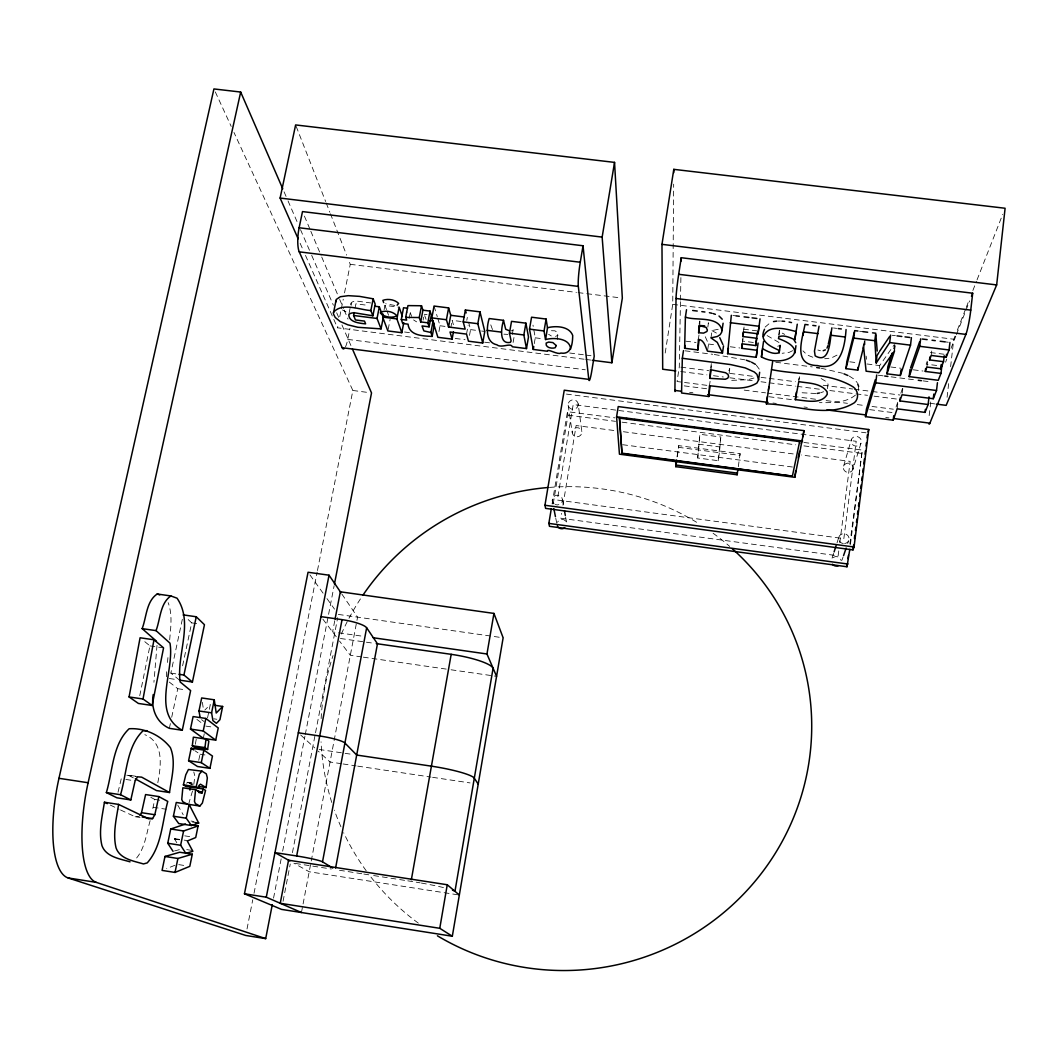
<?xml version="1.0" encoding="UTF-8"?>
<svg xmlns="http://www.w3.org/2000/svg" width="1058" height="1058" viewBox="0 0 1058 1058"><rect width="100%" height="100%" fill="white"/><g stroke="black" fill="none" stroke-linecap="round" stroke-linejoin="round"><path stroke-width="0.75" stroke-dasharray="5 3.75" d="M665.204 353.015L672.729 304.347L673.668 184.171M166.384 676.75L166.648 671.38M680.453 301.742L679.289 366.954L677.067 381.528L708.199 385.509M680.492 300.102L680.929 275.649M678.681 447.362L678.72 445.643L740.111 453.697L739.912 455.39L678.681 447.362L677.226 457.016M157.02 645.327L153.926 682.291M699.735 325.494L699.933 321.116M697.711 457.995L699.867 434.269L720.802 436.994L719.612 450.999L718.197 460.693L697.711 457.995L699.867 434.269M710.963 337.886L712.034 330.559L718.514 329.197M711.016 370.829L711.479 363.529M858.316 390.428L858.633 386.395M718.197 460.693L720.802 436.994M512.323 334.487L513.17 329.25M167.455 662.467L167.931 657.626M169.677 639.852C170.669 627.473 172.705 614.539 168.143 602.637M743.007 338.097L742.703 341.112L756.549 342.858M557.328 339.539L557.711 332.556L554.895 330.823L549.128 330.638M947.082 397.292L948.761 382.784M950.613 366.65L953.774 339.234L954.964 336.193M926.901 367.06L927.601 361.188M931.199 355.448L931.714 350.991M930.762 401.947L929.374 413.81A16.201 1.481 -81.2 0 0 928.871 419.074M897.144 408.824L898.07 401.273L896.086 407.013M902.223 393.206L902.791 388.59M894.169 350.82L894.909 344.882M894.565 350.872L895.293 344.934M879.317 368.462L879.687 365.579L894.301 344.617M849.839 544.077L862.31 450.06L803.339 442.389M850.42 544.486L862.31 450.06M863.804 345.516L864.373 341.073M864.002 347.05L864.756 341.126M838.756 550.927L838.134 555.82L560.806 518.248L561.613 513.368M839.801 542.794L850.169 461.381L801.237 454.98M798.79 381.621L799.623 375.497L798.671 380.047M778.754 334.738L779.376 330.321L780.249 332.106L784.705 334.381M778.833 336.801L779.653 330.916M779.23 350.462L780.235 343.215L766.495 335.214M779.601 349.814L780.235 343.215M779.839 350.383L780.645 344.604M738.299 466.697L740.111 453.697M729.081 373.395L729.742 368.845L729.081 366.835M743.351 331.961L744.197 326.076L743.933 329.236L757.647 330.956M742.121 343.837L742.954 338.044M707.709 349.735L708.556 344.035L704.588 335.201M710.672 368.158L711.346 363.595M709.442 385.76L710.103 381.29M699.166 324.065L699.616 321.129M698.359 339.314L699.007 334.976M707.815 327.134L708.463 322.756L706.651 325.269M677.014 456.924L678.72 445.643M193.839 784.256L194.857 776.043L193.786 771.943M562.962 505.235L576.121 425.541L615.267 430.659M157.814 782.708C160.961 766.045 164.321 742.875 144.814 734.649M552.091 503.978L567.472 411.694L614.976 417.87M553.228 503.753L568.001 415.146L567.472 411.694M534.264 343.638L535.255 337.819L532.994 325.137M139.749 695.728L149.919 645.896L142.539 639.812M513.117 342.435L514.135 336.629M466.79 320.323L467.319 317.387M466.525 334.103L468.125 325.348M469.501 335.412L470.559 329.62L468.654 322.425M195.333 744.224L196.246 739.225M450.827 327.636L451.634 323.259M438.951 331.538L440.035 325.758L437.734 318.193M301.451 912.525L356.665 621.919M356.956 620.398L357.578 617.158L340.332 591.806M423.121 320.098L423.676 317.188M409.168 318.339L410.279 312.507L406.272 312.004M388.167 329.501L390.111 319.437M334.764 620.715L332.596 631.957L361.836 636.123M283.068 901.297L290.249 864.016M292.431 852.669L315.218 734.358M315.535 732.744L337.7 617.66M150.818 797.348L154.759 799.438L152.154 811.724M384.094 309.782L384.94 305.405L399.131 307.19M273.546 898.136L281.388 857.654M282.645 851.174L304.942 736.209M305.259 734.596L334.156 585.616M247.017 928.964L252.756 899.763M254.026 893.283L317.149 572.14M317.466 570.526L352.856 390.481L233.977 132.448M118.033 792.23L121.247 778.754M345.463 346.865A15.738 3.571 -83.9 0 0 347.738 339.393L349.947 328.311M355.038 308.209L355.898 303.831L368.396 305.405M584.109 359.217L337.528 327.808L338.481 323.047M339.75 316.699L341.02 310.351M341.337 308.764L343.255 299.242M344.524 292.881L350.251 264.315L349.047 261.247M349.074 313.313L351.111 303.13A11.691 4.351 12.6 0 1 356.639 301.067L370.67 302.932M351.111 303.13L351.19 305.339M198.745 760.345L200.015 754.195L194.989 750.77M203.308 738.312L204.26 733.736M207.54 717.893L210.291 704.628L204.816 710.09M176.805 842.684L174.544 839.047L177.889 837.473M169.359 728.34L170.364 723.593M171.713 717.245L177.757 688.705L168.883 681.749M182.598 665.813L191.696 622.871L186.433 617.885M179.569 680.135L170.854 673.126L183.272 614.896M862.548 348.756L864.214 341.126M150.13 820.664C146.335 833.902 144.893 849.362 135.107 859.731M192.516 790.961L188.972 802.916M843.636 466.009L851.386 439.454M852.854 469.567A4.946 4.655 9 0 0 847.484 463.166A4.946 4.655 9 0 0 844.39 470.638A4.946 4.655 9 0 0 852.854 469.567L861.014 443.143A5.171 4.84 8.6 0 0 855.406 436.491A5.171 4.84 8.6 0 0 852.179 444.267A5.171 4.84 8.6 0 0 861.014 443.143M833.611 553.4L831.654 559.47A5.012 4.774 12.2 0 1 841.269 560.687M837.037 542.794L838.981 536.723M842.009 560.118L843.041 557.103M847.696 543.548L848.728 540.532M900.821 393.285L902.434 388.603M893.521 348.809L894.923 344.882M927.231 361.201L926.16 364.15L941.832 366.108M957.358 330.096L965.703 308.777M966.311 307.256L969.287 299.639M972.871 290.5L976.455 281.362M977.05 279.841L1002.706 214.351M945.574 362.193L946.778 359.125M950.997 348.399L955.81 336.127M956.419 334.593L969.67 300.869M827.369 388.696L828.097 384.213L826.51 381.779L820.651 378.235M728.817 370.644L729.742 368.845M186.631 783.237L187.874 782.298L194.183 783.251M765.106 327.107L770.568 322.465M558.082 335.148L555.569 336.457M513.09 330.109L511.226 330.916M855.446 395.11C845.474 403.204 831.562 402.728 819.408 402.648M837.01 355.131L831.244 358.014L824.711 358.755M780.196 345.477L777.643 346.257M792.627 350.674L789.44 352.261L782.179 353.293M174.901 865.272L166.675 868.605M820.638 392.743L823.574 391.711M753.97 378.023L747.821 379.716L730.046 380.417M174.517 850.963L180.296 849.389M815.85 393.523L799.464 392.611M120.546 809.978L135.107 816.71L139.259 816.564M778.066 321.077L780.54 321.024M507.946 334.407L503.886 334.169M394.819 305.471L385.681 303.725M350.251 264.315L576.438 292.392M578.078 292.603L620.689 297.893M672.729 304.347L953.774 339.234M732.916 315.482L736.104 315.879M833.506 327.98L836.64 328.377M859.559 331.22L862.799 331.63M892.211 335.28L895.412 335.677M945.045 341.853L948.299 342.25M930.418 352.539L944.384 354.285M685.703 341.165L696.019 342.461M708.556 344.035L716.041 344.987M730.232 346.773L739.754 347.963M849.839 361.823L857.218 362.749M867.005 363.978L879.687 365.579M890.836 366.981L901.218 368.29M913.279 369.811L922.973 371.027M424.232 314.266L427.062 314.623M461.156 321.487L452.163 320.349L453.406 324.674M685.108 350.82L712.682 354.298M714.309 354.509L745.017 359.865M775.779 362.272L812.28 366.888M878.312 375.233L883.113 375.841M891.1 376.846L916.664 380.073M923.052 380.88L931.04 381.898M440.035 325.758L446.344 326.565M470.559 329.62L480.054 330.823M481.628 331.035L484.789 331.432M535.255 337.819L543.111 338.811M404.54 332L409.446 332.622M455.231 338.454L465.031 339.697M484.657 342.197L489.563 342.818M569.693 353.015L584.4 354.88M586.039 355.091L592.586 355.924M680.929 367.166L708.728 370.697M729.98 373.395L754.513 376.516M761.059 377.349L767.592 378.182M769.232 378.394L795.391 381.726M823.19 385.257L852.629 389M854.256 389.212L870.615 391.288M872.242 391.5L900.041 395.031M585.735 359.429L590.642 360.051M680.717 371.53L706.929 374.876M713.489 375.709L723.315 376.965M729.875 377.799L754.447 380.933M761.006 381.766L767.553 382.599M769.192 382.811L795.418 386.144M797.044 386.355L821.63 389.489M829.816 390.534L854.401 393.669M856.041 393.867L867.507 395.335M874.053 396.168L898.639 399.302M929.77 403.27L934.69 403.891M347.738 339.393L585.286 369.784M744.237 390.124L765.542 392.849M767.182 393.06L816.326 399.342M826.153 400.598L847.458 403.323M857.284 404.579L865.484 405.637M872.03 406.47L893.336 409.195M684.275 385.879L708.265 388.947M769.047 396.737L793.143 399.818M869.676 409.631L892.476 412.554M689.618 392.32L692.884 392.73M772.975 403.019L776.241 403.442M804.027 406.999L807.294 407.423M885.744 417.5L889.011 417.91M566.44 394.092L866.026 432.815M615.716 410.094L573.185 404.579L557.328 500.05L843.848 538.628L856.2 441.292L617.356 410.306M568.001 415.146L615.505 421.335M622.064 422.182L795.735 444.81M803.921 445.881L861.265 453.353M352.856 390.481L368.409 392.518M623.426 431.73L794.703 454.12M698.412 444.148L719.361 446.886M622.62 444.704L792.852 467.067M338.322 614.42L503.132 637.802M340.425 638.49L374.651 643.383M191.696 622.871L199.671 624.022M361.704 656.939L350.33 655.299L339.486 641.029M363.33 657.163L449.452 669.555M451.078 669.78L496.572 676.327M149.919 645.896L163.567 647.866M170.854 673.126L177.387 674.078M169.306 678.509L176.607 679.58M177.757 688.705L185.798 689.882M213.729 718.805L216.824 719.268M205.834 726.105L213.584 727.256M319.146 749.461L353.425 754.566M341.443 763.704L330.043 762.011L318.246 751.154M343.07 763.955L356.096 765.899M357.723 766.137L431.003 777.088M432.629 777.326L470.069 782.92M200.015 754.195L207.791 755.359M821.153 368.224L842.618 373.262M187.134 782.312L195.042 783.515M189.805 783.714L192.966 784.19M135.583 776.228L127.952 775.078L134.088 778.252M126.775 775.197L137.527 776.823M125.862 779.455L135.107 780.857M154.759 799.438L161.266 800.43M153.159 807.254L166.199 809.251M191.022 821.034L194.156 821.524M192.424 822.092L195.558 822.569M135.107 816.71L141.071 817.636M184.727 835.846L191.009 836.812M174.623 838.637L182.598 839.867M184.185 840.118L187.372 840.607M174.544 839.047L182.505 840.277M295.526 863.473L331.339 869.015M339.486 870.271L362.259 873.802M363.886 874.053L372.019 875.31M373.646 875.561L398.046 879.33M399.673 879.582L406.179 880.587M407.806 880.838L411.059 881.354A39.358 3.029 9.5 0 1 414.934 881.962M186.75 849.614L193.032 850.579M457.704 894.79L309.201 871.766L293.926 863.222M178.776 864.624L185.071 865.603M817.86 350.013L820.439 350.74M812.822 357.247L807.201 354.985L802.956 350.859M712.034 330.638L716.65 333.204M551.324 335.955L548.599 334.302M110.283 805.059L119.078 809.277M342.435 309.968L345.966 311.753M416.601 321.857L413.585 319.939M187.874 782.298L193.614 785.697M849.243 376.066L854.123 379.2L857.245 382.652M196.92 719.427L202.012 723.249M201.562 719.678L203.969 721.49M756.272 365.142L759.446 369.387L759.644 372.271M300.657 734.966L314.715 747.9M322.875 619.155L336.259 636.771M309.941 574.891L323.193 593.34M326.975 598.616L334.54 609.157M492.486 329.567L490.502 324.158M426.043 319.291L424.681 315.668M177.731 805.059L183.206 814.766M215.316 91.94L231.213 126.444M300.141 243.314L302.813 249.344M305.484 255.388L337.528 327.808M284.073 191.829L287.366 199.393M288.027 200.901L297.88 223.582M300.512 229.639L311.039 253.827M311.687 255.335L333.389 305.233M336.669 312.784L338.653 317.321M341.932 324.885L351.137 346.059M304.413 216.136L310.192 229.758M310.827 231.279L321.09 255.494M321.725 257.015L339.036 297.893M339.671 299.401L343.519 308.486M344.167 310.007L348.016 319.08M296.214 126.471L325.639 201.523M326.234 203.043L329.832 212.235M330.44 213.769L346.64 255.123M384.94 305.405L386.501 309.61M387.016 311.012L388.564 315.231M410.279 312.507L411.588 316.368M434.044 306.066L437.271 316.673M552.25 500.699L552.898 503.899M555.767 518.275L557.05 524.662M562.406 499.416L563.57 505.817M565.607 517.031L566.784 523.432A4.906 4.682 -11.1 0 0 557.434 522.255M202.369 702.353L203.268 708.238M568.172 405.227L572.259 432.854M578.197 403.931A5.052 4.748 -9.1 0 1 571.188 408.983A5.052 4.748 -9.1 0 1 570.169 400.823A5.052 4.748 -9.1 0 1 578.197 403.931L581.86 431.624A4.84 4.576 -9.1 0 1 575.155 436.478A4.84 4.576 -9.1 0 1 574.177 428.622A4.84 4.576 -9.1 0 1 581.86 431.624M866.171 356.136L866.502 359.27M864.941 339.644L865.008 345.146M418.333 923.145A245.853 241.541 -17.8 0 1 370.141 876.037M366.213 870.787A245.853 241.541 -17.8 0 1 343.652 832.739M340.927 826.774A245.853 241.541 -17.8 0 1 334.354 810.15M331.789 802.493A245.853 241.541 -17.8 0 1 321.063 741.83M321.143 718.62A245.853 241.541 -17.8 0 1 333.045 655.55M341.35 634.02A245.853 241.541 -17.8 0 1 361.929 596.659M549.406 487.407A245.853 241.541 -17.8 0 1 699.55 524.094M713.105 533.245A245.853 241.541 -17.8 0 1 729.716 546.444M416.23 882.174A39.358 3.029 9.5 0 1 420.119 882.835M421.401 883.06A39.358 3.029 9.5 0 1 444.135 887.728M554.141 503.939A5.118 4.88 -11.1 0 1 555.053 495.726A5.118 4.88 -11.1 0 1 562.433 499.839A5.118 4.88 -11.1 0 1 555.291 504.573M843.279 543.561A5.237 4.973 11.6 0 1 839.391 535.956A5.237 4.973 11.6 0 1 848.199 535.956A5.237 4.973 11.6 0 1 844.641 543.561"/><path stroke-width="1.5" d="M354.166 312.573L353.597 315.482L355.435 319.952L364.507 321.103L365.618 323.867C359.773 323.232 349.034 322.412 348.783 314.768A11.717 4.285 12.5 0 1 354.324 312.758L372.892 315.813L375.18 304.122L373.17 298.806L359.522 296.372L348.294 295.671L340.359 296.729L336.206 299.507L333.363 313.737L335.214 317.479L340.134 321.487L347.844 324.819L357.869 327.292L381.052 328.879L383.287 317.36L379.319 306.794L374.638 306.198M673.761 172.639L673.787 169.346L1005.1 208.254L996.662 284.919L946.156 405.359L936.317 404.103M335.703 302.125L335.717 300.75M681.445 391.262L674.911 390.428L676.022 298.488A18.303 0.952 -82.6 0 1 678.681 274.3L681.246 257.716L972.686 293.211L970.768 310.113A18.581 1.904 -80.8 0 1 965.888 334.394L929.876 423.16A16.201 1.481 -81.2 0 1 928.977 423.927M737.81 469.884L737.148 474.777L675.771 466.657L676.525 460.151M681.18 260.982L681.246 257.716M683.494 350.608L682.317 358.278L681.564 393.007L708.781 396.499L710.063 386.051M764.511 329.25C758.652 341.589 770.383 346.231 779.23 350.462L779.191 352.698C773.61 354.919 767.381 351.322 762.514 348.664L763.545 341.443M699.1 339.763L697.896 349.947L684.632 348.28L685.399 317.096L686.523 309.716M153.225 694.564C150.818 708.305 156.161 722.442 169.359 728.34L182.28 730.271L190.625 690.596L180.177 681.987C176.289 654.73 193.998 622.884 177.056 598.206L170.841 595.945L157.192 594.001C146.216 601.341 146.52 617.369 142.156 628.624L156.465 641.214M697.896 349.947L698.359 339.314C704.231 339.856 705.395 346.905 707.485 351.163L722.482 353.055L723.527 345.926M698.637 332.754L698.954 325.533L706.122 327.372L707.379 330.056L706.876 331.498L703.583 333.111L698.637 332.754L699.735 325.494L704.668 325.838M192.305 745.718L193.349 737.175L206.006 739.066L208.836 741.103L207.619 749.474L195.042 747.596L192.305 745.718L204.961 747.609L207.619 749.474M204.961 747.609L206.006 739.066M762.514 348.664L761.429 356.903C783.33 369.03 813.761 350.939 778.49 338.613L778.833 336.801C784.097 334.513 790.009 337.727 794.849 339.697L797.269 324.198M708.781 396.499L709.442 385.76C724.968 387.069 742.756 391.672 756.906 383.075L758.573 379.862L759.644 372.271M709.905 378.354L710.447 369.678L725.59 372.733L727.97 374.426L728.645 376.423L727.719 378.209L725.325 379.253L709.905 378.354L711.016 370.829M757.197 350.158L756.192 357.313L727.6 353.703L731.316 315.284M570.553 349.246C570.421 338.11 553.704 337.304 545.611 339.565L547.489 327.742L546.1 319.04L531.566 317.215L529.503 329.131L533.258 349.444L547.409 351.243C547.065 348.042 557.87 355.197 560.978 353.068C571.598 354.853 572.563 343.321 572.709 335.465C569.297 326.102 555.715 325.613 547.489 327.742M758.097 343.043L757.065 350.264L741.658 348.32L742.121 343.837L755.716 345.543L756.748 338.296M757.435 332.41L756.602 338.256L742.875 336.537L743.351 331.961L758.057 333.799L760.041 318.855M929.017 396.856L928.117 404.513L899.895 400.916L902.038 394.753L933.275 398.721L936.528 390.508L937.441 382.705M941.832 366.108L940.985 373.408L925.287 371.437L926.901 367.06L940.747 368.792L941.263 364.388M940.747 368.792L943.524 361.677L944.212 355.752M943.524 361.677L929.532 359.932L931.199 355.448L946.169 357.326L946.513 354.351M946.169 357.326L949.052 349.973L949.925 342.461M737.148 474.777L737.347 473.124L675.798 464.991M929.532 359.932L929.889 356.969M875.31 379.69L866.409 409.208L865.484 416.64L893.19 420.198L897.144 408.824L925.023 412.395L925.38 409.367M933.275 398.721L933.817 394.092M940.985 373.408L938.274 380.298L909.179 376.622L919.746 346.323L920.645 338.825M925.287 371.437L925.631 368.515M892.106 353.121L887.874 366.61L886.988 373.818L900.332 375.511L901.032 369.731M899.895 400.916L900.265 397.861M900.332 375.511L910.515 345.173L911.414 337.674M909.179 376.622L910.052 369.401M755.716 345.543L756.602 338.256M893.19 420.198L893.732 415.728M758.057 333.799L758.996 326.274L730.232 322.69M756.192 357.313L757.065 350.264M854.044 546.986L868.763 429.508L564.245 390.204L544.949 505.274L545.624 508.382L852.999 549.895L854.044 546.986L544.949 505.274M865.484 416.64L875.746 382.798L876.712 375.021M872.533 332.834L875.773 333.244L874.821 340.716L876.236 362.973L889.685 342.567L890.611 335.082M551.284 508.832L548.851 523.406L549.472 526.315L846.982 566.757L847.392 563.517M848 558.664L848.41 555.424M846.982 566.757L849.799 549.38M876.236 362.973L876.963 355.66L878.986 352.367M852.999 549.895L853.608 545.029M854.428 538.535L854.824 535.295M855.446 530.428L855.843 527.175M856.464 522.308L856.861 519.055M857.483 514.188L857.879 510.948M858.501 506.081L858.898 502.828M859.718 496.334L860.128 493.094M860.736 488.214L861.146 484.974M861.754 480.107L862.164 476.854M862.773 471.987L863.183 468.734M863.791 463.867L864.399 459M865.008 454.133L865.418 450.88M866.026 446.013L866.436 442.773M867.044 437.893L867.454 434.653M854.309 332.159L846.889 361.452L845.95 368.647L857.774 370.128L858.144 367.258M808.127 324.832L805.006 324.436C802.07 340.002 792.627 365.195 817.53 365.579C840.555 371.623 844.892 346.746 846.056 329.541M845.95 368.647L853.74 338.084L854.705 330.625L857.945 331.022M819.051 326.195L814.462 351.137L815.163 355.845C830.9 365.169 829.935 337.066 831.932 327.795M619.446 417.606L621.945 453.67L792.389 476.14L622.011 453.181L619.446 417.606L622.726 418.042M794.809 477.317L804.027 430.646L618.216 406.576L616.589 416.812L619.446 454.186L794.809 477.317L795.695 470.77M796.462 440.644L799.676 441.583L619.366 418.122M794.849 339.697L795.854 332.331M794.968 352.962L795.947 345.715M795.338 399.686L798.79 381.621C808.365 383.353 821.048 382.837 827.091 391.817L827.237 394.277C821.153 405.108 805.31 400.334 795.338 399.686L796.357 392.214M766.415 403.905L771.533 369.586C798.367 375.154 828.89 372.099 853.132 386.897C858.263 390.481 859.241 398.377 854.48 402.662C828.321 419.166 794.32 404.235 766.415 403.905L767.434 396.538M771.533 369.586L772.605 361.876M779.191 352.698L779.601 349.814M761.429 356.903L762.434 349.735M742.875 336.537L743.51 332.159M741.658 348.32L742.28 343.995M722.482 353.055L717.258 342.342L710.963 337.886L717.43 336.457L720.22 334.632L721.741 332.08L723.103 323.219M727.6 353.703L728.433 347.989M675.771 466.657L676.498 461.843M768.386 390.23L768.849 387.083M684.632 348.28L685.055 345.437M187.266 804.12L182.756 801.7L181.751 799.464L182.836 787.787L195.571 789.718L194.474 801.409L195.439 803.644L199.843 806.037L202.369 803.048L205.556 790.419L203.162 788.964L185.917 786.385L183.391 784.891L185.772 774.826L188.43 769.497L201.959 771.163L206.31 773.834L207.342 777.921L206.098 787.588L198.296 786.398M675.798 370.908L662.692 369.242L661.977 244.345L673.787 169.346M592.268 360.262L611.868 362.762L622.329 298.091L614.539 162.39L295.618 124.937L280.119 198.058L298.144 238.791M129.076 696.944L140.079 637.776L153.979 639.786L163.567 647.866L152.127 705.474L138.4 703.451L129.076 696.944L143.028 699.007L152.127 705.474M143.028 699.007L153.979 639.786M169.518 792.535C171.409 777.868 176.329 761.932 170.391 747.609C160.776 735.257 144.853 727.772 129.129 728.75C112.333 744.62 112.73 771.388 106.369 792.561L116.922 797.811L130.822 799.941L135.107 780.857L137.527 776.823L141.679 777.154L169.518 792.535L156.505 790.564L135.318 778.886M611.868 362.762L602.147 237.098L614.539 162.39M140.013 815.282L141.534 812.689L145.581 794.558L158.832 796.581L154.825 814.726L152.577 818.614L148.517 818.773L118.589 804.411L104.411 802.242C102.256 816.498 98.42 831.284 101.952 845.633C106.012 856.954 120.017 858.818 130.068 861.847M118.589 804.411C116.433 818.68 112.637 833.453 116.036 847.815C119.858 859.003 133.586 860.974 143.465 863.936L147.221 862.905C161.887 846.413 162.125 821.96 167.772 801.422L158.832 796.581M342.21 347.712L588.79 379.372L578.329 286.401A18.211 1.891 -83.2 0 1 580.26 262.239L583.037 245.76L302.495 211.587L299.123 227.761A17.973 4.536 -84.9 0 0 299.242 251.844L342.21 347.712A15.738 3.571 -83.9 0 0 343.943 348.796M341.007 592.784L329.038 575.195L308.05 572.259L244.464 893.785L281.507 909.391L452.321 936.237L503.132 637.802L493.941 613.415L340.332 591.806L335.069 619.102M533.258 349.444L533.761 346.535M439.771 928.302L447.256 884.753L288.543 860.22L280.238 903.281L439.771 928.302L452.321 936.237M496.572 676.327L486.958 653.989L493.941 613.415M545.465 339.539L544.05 330.969L546.1 319.04M526.487 348.585L523.842 334.976L525.905 323.166L511.53 321.354L509.453 333.151L511.107 340.927L510.392 342.342C498.437 344.855 501.492 326.777 503.515 320.336L489.18 318.537C486.468 327.054 485.278 342.448 496.85 344.776C501.28 348.624 510.869 342.276 512.35 346.786L526.487 348.585L528.497 336.96L525.905 323.166M411.35 879.727L451.184 654.333L376.278 643.621M452.097 339.115L450.02 332L466.525 334.103L468.443 341.192L482.712 343.017L484.789 331.432L479.988 311.846L465.375 310.007L463.206 321.857L465.176 329.131L448.552 327.028L446.423 319.728L448.618 307.904L434.044 306.066L431.836 317.889L437.88 337.304L452.097 339.115L453.432 331.895M482.712 343.017L477.832 323.708L479.988 311.846M448.552 327.028L450.734 315.297L448.618 307.904M802.956 335.479L803.538 332.331M335.598 868.01L377.468 643.793L366.65 627.791A21.544 4.444 10.7 0 0 342.051 619.644L320.958 616.642M332.741 868.063L322.518 861.834L366.65 627.791M401.286 319.45L402.714 323.483L408.057 324.171C409.234 335.849 423.372 336.008 432.167 336.404L430.923 332.49L423.861 330.903L422.023 325.943L429.112 326.843L427.829 322.822L430.037 311.078L422.922 310.179L421.507 305.749L407.952 305.603L405.703 317.36L406.669 320.138L401.286 319.45L403.534 307.746L407.555 308.248M429.112 326.843L431.307 315.152L430.037 311.078M430.923 332.49L433.092 320.891L429.68 320.746M432.167 336.404L434.322 324.859L433.502 322.214M427.829 322.822L420.7 321.91L419.272 317.545L421.507 305.749M420.7 321.91L422.922 310.179M289.866 860.947L274.974 852.616L296.663 855.975L342.051 619.644M383.234 314.173L382.665 317.096L387.876 330.942L401.828 332.715L403.759 322.637M401.828 332.715L396.882 318.894L399.131 307.19L402.397 316.527M381.052 328.879L377.045 318.458L379.319 306.794M301.451 912.525L266.285 897.197L329.038 575.195M282.764 188.813L240.682 92.046L213.928 88.938L58.97 778.304A87.55 29.002 -79.2 0 0 68.148 877.955L245.747 935.457L265.69 938.618L272.29 904.616M334.46 584.003L371.517 392.928L352.459 349.074M372.892 315.813L370.855 310.576L373.17 298.806M130.822 799.941L120.533 794.717C126.828 773.517 126.444 746.895 142.975 730.814L146.93 730.681M203.162 788.964L201.985 793.024L195.571 789.718M192.292 854.19L189.805 866.343L175.02 872.427L162.072 870.403L164.982 856.464L179.715 852.245L192.292 854.19L177.903 858.474L164.982 856.464M198.097 825.954L195.717 837.539L187.292 841.017L192.887 851.333L185.811 853.33L180.64 845.263L183.603 830.98L198.097 825.954L190.255 824.751M198.692 823.045L189.104 804.437L186.248 818.204L191.432 825.505L198.692 823.045L195.558 822.569M209.934 768.373L212.46 756.06L203.877 750.096L191.207 748.204L188.602 760.715L197.476 766.495L209.934 768.373L201.284 762.633L188.602 760.715M215.726 740.164L218.239 727.957L205.834 718.448L193.098 716.557L190.48 729.081L203.308 738.312L215.726 740.164L203.229 730.985L190.48 729.081M214.919 705.316L222.656 706.453L219.932 719.718L216.427 723.341L212.923 720.63L211.587 712.827L214.271 699.801L201.681 697.949L198.97 710.976L200.081 717.218M190.612 787.059L189.924 790.128M203.229 730.985L205.834 718.448M175.02 872.427L177.903 858.474M206.098 787.588L200.504 784.216L199.301 785.155L198.587 788.316L196.127 786.821L199.393 774.033L201.959 771.163M201.284 762.633L203.877 750.096M173.062 851.359L167.746 843.266L170.722 828.996L185.547 824.023M191.432 825.505L178.723 823.547L173.393 816.234L176.263 802.48L199.843 806.037M185.917 786.385L186.115 785.446M179.569 680.135L192.424 682.013L204.458 624.709L196.246 616.761L183.272 614.896M792.389 476.14L799.742 441.067M192.424 682.013L183.933 675.03L196.246 616.761M798.195 457.889L799.557 451.475M801.276 443.474L801.964 440.26M802.652 437.06L804.027 430.646M265.69 938.618L96.265 882.372A87.669 27.706 -79.4 0 1 88.118 782.748L240.682 92.046M828.295 344.154L830.94 332.252M182.28 730.271C150.805 712.841 174.821 671.023 169.981 643.171L156.042 630.621C160.366 619.353 160.023 603.417 170.841 595.945M857.774 370.128L863.606 346.998L866.092 371.186L878.788 372.786L894.565 350.872L886.988 373.818M763.466 336.589C768.373 323.946 786.239 328.866 796.251 331.63M868.023 431.862L868.763 429.508M834.101 551.892L836.058 545.822M843.557 555.609L846.149 548.07M910.581 367.88L919.587 341.879M826.999 348.161L827.964 345.635M333.376 312.388C342.131 302.152 359.535 309.782 370.855 310.576M925.023 412.395L928.117 404.513M971.482 296.266L972.686 293.211M879.608 351.269L889.685 336.431M222.656 706.453L216.216 713.026L214.271 699.801M397.147 305.207L398.615 303.421C394.872 299.533 387.797 298.462 382.851 300.366L383.684 302.614M823.203 350.714L825.399 349.854M817.146 393.431L819.474 392.968M773.504 321.579L776.823 321.103M405.703 317.36L419.272 317.545M781.915 321.143L784.652 321.354M280.119 198.058L602.147 237.098M661.977 244.345L996.662 284.919M299.123 227.761L580.26 262.239M678.681 274.3L970.768 310.113M299.242 251.844L578.329 286.401M676.022 298.488L965.888 334.394M692.659 310.47L697.248 311.052M701.838 311.621L704.906 312.004M736.104 315.879L739.291 316.276M744.078 316.871L748.879 317.466M752.066 317.863L756.854 318.458M812.808 325.414L815.93 325.798M838.214 328.575L841.348 328.959M862.799 331.63L867.666 332.238M897.012 335.875L901.813 336.484M905.013 336.88L909.814 337.476M922.272 339.023L927.152 339.631M932.032 340.24L935.285 340.636M940.165 341.245L945.045 341.853M685.399 317.096C695.556 321.063 718.977 315.377 722.019 330.532M803.987 331.881L818.059 333.64M830.94 335.241L845.077 337.013M853.74 338.084L874.821 340.716M889.685 342.567L910.515 345.173M919.746 346.323L949.052 349.973M450.734 315.297L464.303 317.016M529.503 329.131L544.05 330.969M431.836 317.889L446.423 319.728M463.206 321.857L477.832 323.708M884.713 376.04L887.9 376.436M918.265 380.272L921.452 380.682M382.665 317.096L396.882 318.894M487.064 330.321L501.426 332.133M509.453 333.151L523.842 334.976M353.597 315.482L377.045 318.458M682.317 358.278L730.655 364.587L745.242 367.906L754.301 371.993L756.946 374.387L758.573 379.862M875.746 382.798L936.528 390.508M707.604 394.621L768.068 402.384M826.906 409.935L866.132 414.974M893.917 418.545L929.876 423.16M616.589 416.812L802.638 441.014M626.005 418.465L629.285 418.889M634.205 419.537L639.111 420.171M642.391 420.595L647.311 421.243M650.591 421.666L653.87 422.089M658.79 422.724L662.07 423.16M666.976 423.795L671.896 424.43M675.176 424.866L678.456 425.29M683.375 425.924L686.655 426.361M691.562 426.996L694.841 427.419M699.761 428.067L711.24 429.548M714.52 429.984L719.427 430.619M722.707 431.042L727.626 431.69M730.906 432.114L735.826 432.748M739.106 433.172L744.012 433.82M747.292 434.243L752.212 434.878M755.491 435.314L760.411 435.949M763.691 436.372L768.611 437.02M771.877 437.443L776.797 438.078M780.077 438.515L784.996 439.149M788.276 439.573L793.196 440.221M548.851 523.406L847.961 564.033M373.209 637.749L486.958 653.989M142.156 628.624L156.042 630.621M179.027 674.316L183.933 675.03M198.97 710.976L211.587 712.827M298.316 732.81L319.701 735.984A21.874 3.161 10.2 0 1 344.921 743.02L356.691 755.042M356.559 755.028L431.413 766.164A38.789 5.369 9.7 0 1 474.301 778.159L478.216 784.137M816.71 367.549L819.672 367.999M183.391 784.891L196.127 786.821M197.767 791.318L202.475 792.032M198.838 792.548L201.985 793.024M58.97 778.304L88.118 782.748M106.369 792.561L120.533 794.717M173.393 816.234L186.248 818.204M141.534 812.689L154.825 814.726M142.208 817.027L152.577 818.614M170.722 828.996L183.603 830.98M167.746 843.266L180.64 845.263M244.464 893.785L266.285 897.197M68.148 877.955L96.265 882.372M509.453 330.823L505.684 329.25L503.515 320.336M789.096 322.042L791.516 322.584M709.402 312.705L711.968 313.3M713.264 313.604L715.393 314.332M157.192 594.001L159.745 594.913M746.34 360.223L750.228 361.677M843.94 373.818L847.921 375.511M104.411 802.242L107.347 803.657M751.524 362.167L755.386 364.336M191.207 748.204L193.72 749.91M719.004 316.011L722.244 319.212M447.256 884.753L459.331 895.042M794.003 339.909L795.748 342.699M719.744 337.661L722.905 344.551M857.707 383.895L858.633 386.395M465.375 310.007L466.155 312.956M553.85 508.686L555.45 516.674M564.443 510.617L565.316 515.431M583.037 245.76L594.212 356.136L591.832 370.631A15.923 1.481 -82.8 0 1 588.79 379.372M875.905 334.857L877.214 351.058M675.52 390.19A16.002 0.741 -82.4 0 1 674.911 390.428M732.176 548.626A245.853 241.541 -17.8 0 1 762.038 872.546A245.853 241.541 -17.8 0 1 437.404 935.801M362.841 595.297A245.853 241.541 -17.8 0 1 547.793 487.54M296.663 855.975A22.218 1.785 9.8 0 1 322.518 861.834M452.48 890.122A39.358 3.029 9.5 0 1 454.966 891.312L493.094 668.233A38.233 7.578 9.9 0 0 451.184 654.333M564.84 527.77A4.906 4.682 -11.1 0 1 558.875 527.783M557.989 526.91A4.906 4.682 -11.1 0 1 557.368 525.852M838.32 565.726A5.012 4.774 12.2 0 1 832.408 564.218M556.23 345.543L555.186 347.738C551.945 348.889 545.148 347.725 546.153 343.096L548.679 342.065L552.884 342.594L556.23 345.543M380.549 312.136L380.43 313.181C384.239 317.003 391.222 318.193 396.208 316.249L396.353 315.191C392.571 311.33 385.522 310.272 380.549 312.136"/></g></svg>
